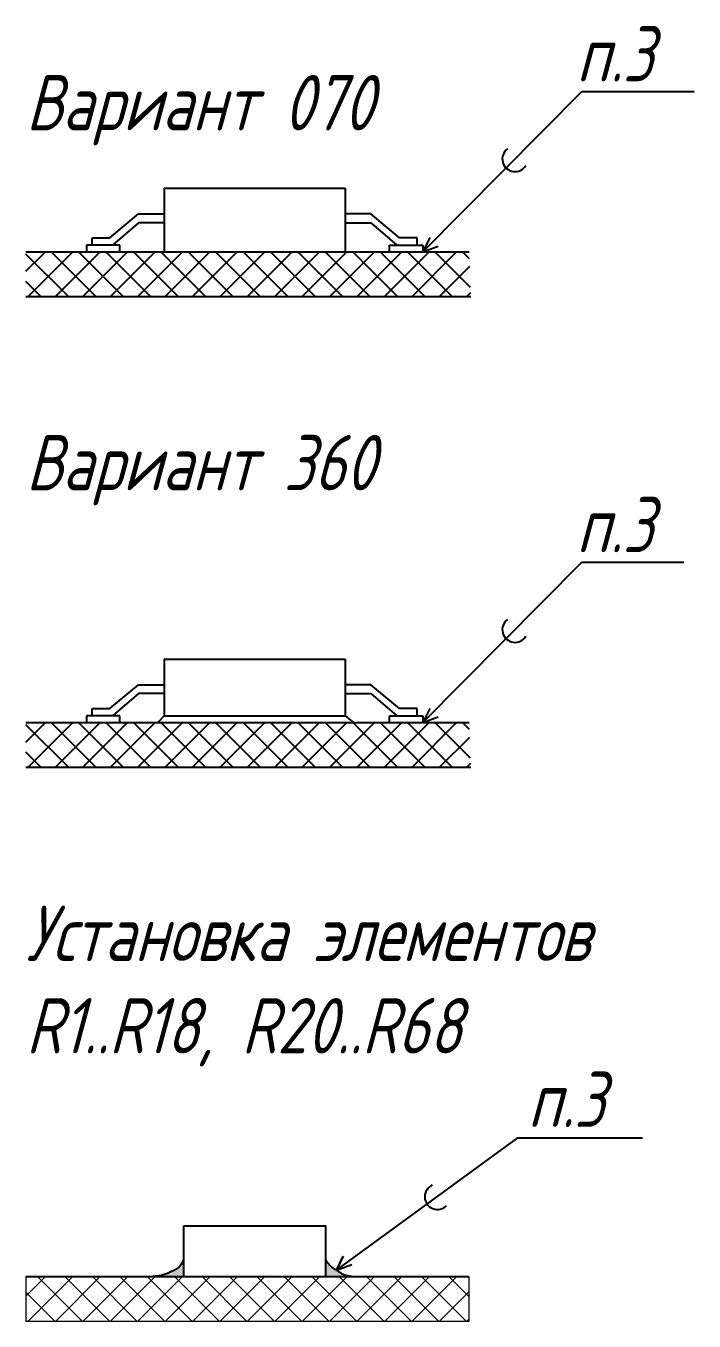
# Model space of a CAD drawing. Extents: x 1752 to 2872, y 74 to 1038.
# Drawn here: x 2440.5 to 2568.7, y 789.5 to 1038 of the extents above; entities that cross this region are included whole.
import ezdxf

# ---------------------------------------------------------------- set-up
doc = ezdxf.new("R2010")
doc.units = 0
doc.header["$MEASUREMENT"] = 0
doc.linetypes.add('осевая2', pattern=[28.575, 19.05, -3.175, 3.175, -3.175])
doc.layers.get('0').update_dxf_attribs({"linetype": 'CONTINUOUS'})
doc.layers.add('1-оси', color=7, linetype='осевая2', true_color=0x000000)
doc.layers.add('PDF _Геометрия', color=7, linetype='CONTINUOUS')
doc.layers.add('текст', color=7, linetype='CONTINUOUS', lineweight=30)
doc.layers.add('тонкая', color=7, linetype='CONTINUOUS', lineweight=20)
doc.styles.add('стиль1', font='romans.shx', dxfattribs={"width": 0.75, "oblique": 15, "height": 3.5})

msp = doc.modelspace()

# ---------------------------------------------------------------- hatches: boundary and pattern name
h = msp.add_hatch(color=256)
h.dxf.hatch_style = 1
h.paths.add_polyline_path([(2470.712, 801.186, -0.0572977), (2470.031, 800.087, -0.0898405), (2469.41, 799.539, -0.0204427), (2468.714, 799.156, -0.0141887), (2467.675, 798.675, -0.0495464), (2466.483, 798.298, -0.0380389), (2464.87, 798.085), (2470.712, 798.085)])
h.paths.add_polyline_path([(2499.322, 799.773, -0.0501139), (2498.762, 800.284, -0.0330931), (2498.054, 801.186), (2498.054, 798.085), (2503.862, 798.085, -0.0520748), (2502.169, 798.261, -0.0749483), (2501.058, 798.675, -0.0143766), (2500.056, 799.269, -0.0188034)])
at = {"layer": '1-оси'}
h = msp.add_hatch(dxfattribs=at)
h.set_pattern_fill('ANSI37', color=256, scale=29.750475)
h.set_pattern_definition([(45, (-6987.575, 45.9178), (-2.6295954, 2.6295954), []), (135, (-6987.575, 45.9178), (-2.6295954, -2.6295954), [])])
h.paths.add_polyline_path([(2525.501, 994.651), (2440.5, 994.651), (2440.5, 986.087), (2525.865, 986.087)])
h = msp.add_hatch(dxfattribs=at)
h.set_pattern_fill('ANSI37', color=256, scale=29.750475)
h.set_pattern_definition([(45, (-6987.575, -44.396), (-2.6295954, 2.6295954), []), (135, (-6987.575, -44.396), (-2.6295954, -2.6295954), [])])
h.paths.add_polyline_path([(2525.501, 904.337), (2440.5, 904.337), (2440.5, 895.773), (2525.865, 895.773)])
at = {"layer": 'тонкая', "lineweight": 9}
h = msp.add_hatch(dxfattribs=at)
h.set_pattern_fill('ANSI37', color=256, scale=29.750475)
h.set_pattern_definition([(45, (-4588.05, 518.5794), (-2.6295954, 2.6295954), []), (135, (-4588.05, 518.5794), (-2.6295954, -2.6295954), [])])
h.paths.add_polyline_path([(2525.462, 798.085), (2440.5, 798.085), (2440.5, 789.521), (2525.462, 789.521)])

# ---------------------------------------------------------------- linework, layer by layer
for p, q in [((2516.633, 994.651), (2547.127, 1025.434)), ((2547.127, 1025.434), (2568.665, 1025.434)), ((2467.008, 1006.851), (2467.008, 994.651)), ((2467.008, 1006.851), (2501.757, 1006.851)), ((2501.757, 1006.851), (2501.757, 994.651)), ((2456.622, 997.34), (2462.106, 1001.928)), ((2462.106, 1001.925), (2467.008, 1001.925)), ((2506.66, 1001.925), (2501.757, 1001.925)), ((2512.143, 997.34), (2506.66, 1001.928)), ((2462.106, 1000.238), (2457.133, 995.926)), ((2462.106, 1000.238), (2457.133, 995.926)), ((2467.008, 1000.238), (2462.106, 1000.238)), ((2467.008, 1000.238), (2462.106, 1000.238)), ((2501.757, 1000.238), (2506.66, 1000.238)), ((2501.757, 1000.238), (2506.66, 1000.238)), ((2506.66, 1000.238), (2511.632, 995.926)), ((2506.66, 1000.238), (2511.632, 995.926)), ((2453.187, 997.332), (2456.622, 997.332)), ((2453.187, 995.926), (2453.187, 997.332)), ((2453.187, 995.926), (2453.187, 996.684)), ((2515.578, 997.332), (2512.143, 997.332)), ((2515.578, 995.926), (2515.578, 997.332)), ((2515.578, 995.926), (2515.578, 996.684)), ((2517.961, 997.39), (2516.633, 994.651)), ((2440.5, 994.651), (2525.501, 994.651)), ((2452.133, 995.926), (2452.133, 994.651)), ((2452.133, 995.926), (2452.133, 994.651)), ((2452.133, 995.926), (2452.133, 994.651)), ((2458.508, 995.926), (2452.133, 995.926)), ((2452.133, 995.926), (2452.133, 994.651)), ((2458.508, 995.926), (2452.133, 995.926)), ((2452.133, 995.926), (2452.133, 994.651)), ((2456.622, 995.926), (2453.187, 995.926)), ((2456.622, 995.926), (2453.187, 995.926)), ((2458.508, 994.651), (2458.508, 995.926)), ((2458.508, 994.651), (2458.508, 995.926)), ((2458.508, 994.651), (2458.508, 995.926)), ((2458.508, 994.651), (2458.508, 995.926)), ((2458.508, 994.651), (2458.508, 995.926)), ((2467.008, 994.651), (2501.757, 994.651)), ((2501.757, 994.651), (2510.257, 994.651)), ((2510.257, 994.651), (2510.257, 995.926)), ((2510.257, 995.926), (2516.633, 995.926)), ((2510.257, 994.651), (2510.257, 995.926)), ((2510.257, 995.926), (2516.633, 995.926)), ((2512.143, 995.926), (2515.578, 995.926)), ((2512.143, 995.926), (2515.578, 995.926)), ((2516.633, 995.926), (2516.633, 994.651)), ((2516.633, 995.926), (2516.633, 994.651)), ((2516.633, 994.651), (2519.6, 995.752)), ((2440.5, 986.087), (2525.865, 986.087)), ((2516.633, 904.337), (2547.127, 935.12)), ((2547.127, 935.12), (2566.707, 935.12)), ((2467.008, 916.537), (2467.008, 905.612)), ((2467.008, 916.537), (2501.757, 916.537)), ((2501.757, 916.537), (2501.757, 905.612)), ((2456.622, 907.026), (2462.101, 911.611)), ((2462.106, 909.924), (2457.133, 905.612)), ((2462.106, 909.924), (2457.133, 905.612)), ((2462.101, 911.611), (2467.008, 911.611)), ((2467.008, 909.924), (2462.106, 909.924)), ((2467.008, 909.924), (2462.106, 909.924)), ((2506.66, 911.611), (2501.757, 911.611)), ((2501.757, 909.924), (2506.66, 909.924)), ((2501.757, 909.924), (2506.66, 909.924)), ((2512.143, 907.026), (2506.66, 911.614)), ((2506.66, 909.924), (2511.632, 905.612)), ((2506.66, 909.924), (2511.632, 905.612)), ((2453.187, 907.018), (2456.622, 907.018)), ((2453.187, 905.612), (2453.187, 907.018)), ((2515.578, 907.018), (2512.143, 907.018)), ((2515.578, 905.612), (2515.578, 907.018)), ((2517.961, 907.077), (2516.633, 904.337)), ((2452.133, 905.612), (2452.133, 904.337)), ((2452.133, 905.612), (2452.133, 904.337)), ((2452.133, 905.612), (2452.133, 904.337)), ((2458.508, 905.612), (2452.133, 905.612)), ((2452.133, 905.612), (2452.133, 904.337)), ((2458.508, 905.612), (2452.133, 905.612)), ((2452.133, 905.612), (2452.133, 904.337)), ((2453.187, 905.612), (2453.187, 906.37)), ((2456.622, 905.612), (2453.187, 905.612)), ((2456.622, 905.612), (2453.187, 905.612)), ((2458.508, 904.337), (2458.508, 905.612)), ((2458.508, 904.337), (2458.508, 905.612)), ((2458.508, 904.337), (2458.508, 905.612)), ((2458.508, 904.337), (2458.508, 905.612)), ((2458.508, 904.337), (2458.508, 905.612)), ((2467.008, 905.612), (2465.818, 904.337)), ((2467.008, 905.612), (2501.757, 905.612)), ((2501.757, 905.612), (2503.323, 904.337)), ((2510.257, 904.337), (2510.257, 905.612)), ((2510.257, 905.612), (2516.633, 905.612)), ((2510.257, 904.337), (2510.257, 905.612)), ((2510.257, 905.612), (2516.633, 905.612)), ((2512.143, 905.612), (2515.578, 905.612)), ((2512.143, 905.612), (2515.578, 905.612)), ((2515.578, 905.612), (2515.578, 906.37)), ((2516.633, 905.612), (2516.633, 904.337)), ((2516.633, 905.612), (2516.633, 904.337)), ((2516.633, 904.337), (2519.6, 905.438)), ((2440.5, 904.337), (2525.501, 904.337)), ((2467.008, 904.337), (2501.757, 904.337)), ((2501.757, 904.337), (2510.257, 904.337)), ((2440.5, 895.773), (2525.865, 895.773)), ((2500.056, 799.269), (2534.828, 824.658)), ((2534.828, 824.658), (2558.754, 824.658)), ((2500.056, 799.269), (2501.384, 802.008)), ((2501.384, 802.008), (2500.056, 799.269)), ((2500.056, 799.269), (2503.024, 800.37))]:
    msp.add_line(p, q)
for points in [[(2470.712, 801.186, -0.0572977), (2470.031, 800.087, -0.0898405), (2469.41, 799.539, -0.0204427), (2468.714, 799.156, -0.0141887), (2467.675, 798.675, -0.0495464), (2466.483, 798.298, -0.0380389), (2464.87, 798.085)], [(2498.054, 801.186, 0.0330931), (2498.762, 800.284, 0.0501139), (2499.322, 799.773, 0.0188034), (2500.056, 799.269, 0.0143766), (2501.058, 798.675, 0.0749483), (2502.169, 798.261, 0.0520748), (2503.862, 798.085)]]:
    msp.add_lwpolyline(points, format="xyb")
for centre, start, end in [((2534.313, 1012.476), 126.77468, 329.68244), ((2534.313, 922.162), 126.77468, 329.68244), ((2519.427, 813.372), 113.90507, 316.81283)]:
    msp.add_arc(centre, 2.433, start, end)
at = {"layer": 'PDF _Геометрия', "lineweight": 25}
for points in [[(2470.712, 807.719), (2470.712, 798.085)], [(2498.054, 798.085), (2498.054, 807.719), (2470.712, 807.719)], [(2440.5, 798.085), (2525.462, 798.085)], [(2459.979, 798.085), (2487.322, 798.085)]]:
    msp.add_lwpolyline(points, dxfattribs=at)
at = {"layer": 'тонкая', "lineweight": 9}
for p, q in [((2440.5, 798.085), (2440.5, 789.521)), ((2525.462, 798.085), (2525.462, 789.521)), ((2440.5, 789.521), (2525.501, 789.521))]:
    msp.add_line(p, q, dxfattribs=at)

# ---------------------------------------------------------------- texts
at = {"layer": 'текст', "style": 'стиль1', "oblique": 15, "width": 0.75}
for s, height, p in [('п.3', 10.6252, (2546.066, 1027.338)), ('Вариант 070', 10.62517, (2440.5, 1017.962)), ('Вариант 360', 10.62517, (2440.5, 948.899)), ('п.3', 10.6252, (2546.066, 937.024)), ('п.3', 10.6252, (2536.752, 826.756))]:
    msp.add_text(s, height=height, dxfattribs=at).set_placement(p)
at = {"layer": 'текст', "insert": (2440.5, 869.21), "char_height": 10.62517, "attachment_point": 1, "style": 'стиль1'}
msp.add_mtext_dynamic_manual_height_columns('Установка элементов R1..R18, R20..R68', width=151.52356, gutter_width=106.252, heights=[51.824], dxfattribs=at)

doc.saveas('drawing.dxf')
